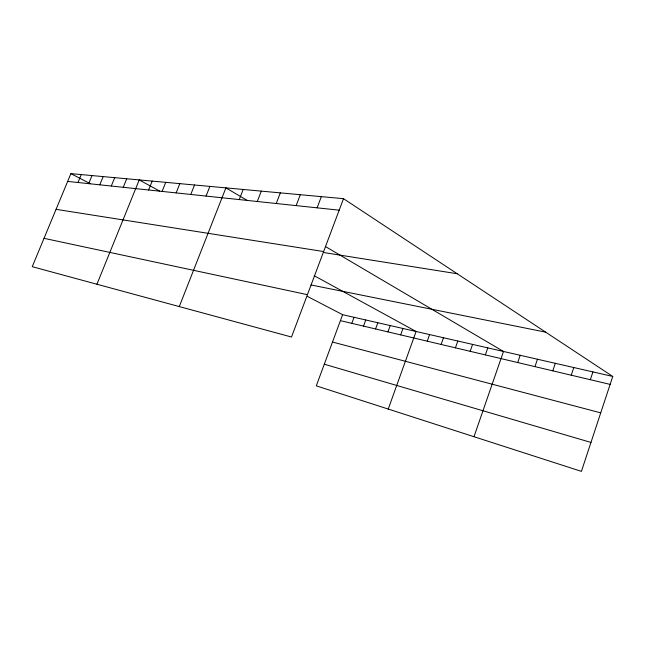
<?xml version="1.0" encoding="UTF-8"?>
<svg xmlns="http://www.w3.org/2000/svg" width="645" height="645" viewBox="0 0 645 645"><rect width="100%" height="100%" fill="white"/><g stroke="black" fill="none" stroke-linecap="round" stroke-linejoin="round"><path stroke-width="0.97" d="M612.75 376.446L581.419 471.366L316.292 385.855L342.616 314.687L612.75 376.446L343.503 198.676L70.894 173.634L32.25 266.691L291.508 337.029L343.503 198.676M590.336 379.703L592.924 371.915M571.228 375.188L573.792 367.545M552.773 370.835L555.321 363.32M534.947 366.618L537.462 359.233M517.701 362.546L520.201 355.29M473.986 436.713L503.495 351.469L325.523 246.583M485.346 354.903L487.797 347.881M470.157 351.307L472.575 344.398M455.418 347.824L457.813 341.028M441.115 344.446L443.494 337.746M427.24 341.173L429.594 334.57M388.242 409.059L416.09 331.482L314.212 275.713M400.666 334.892L402.972 328.482M375.559 328.958L377.833 322.734M387.935 331.885L390.225 325.572M363.522 326.112L365.771 319.976M351.815 323.347L354.041 317.3M317.106 207.835L321.347 196.636M296.152 205.618L300.32 194.709M276.237 203.506L280.333 192.871M257.291 201.498L261.314 191.122M239.239 199.587L243.197 189.461M179.286 306.577L225.911 187.872L247.067 200.337M206.061 196.072L209.883 186.397M190.775 194.451L194.54 184.994M176.141 192.903L179.834 183.64M162.105 191.42L165.741 182.35M148.632 189.993L152.212 181.108M96.935 284.235L139.223 179.907L159.638 191.089M123.251 187.3L126.734 178.762M99.773 184.817L103.144 176.601M111.295 186.034L114.713 177.657M88.679 183.64L92.001 175.577M77.981 182.503L81.262 174.585M67.66 181.414L339.181 210.173M56.067 209.335L323.629 251.55M323.701 252.534L457.216 273.754M310.995 284.961L545.67 332.159M44.029 238.328L307.423 294.676M340.407 320.654L610.13 384.388M332.498 342.043L600.729 412.865M324.298 364.207L590.973 442.438M70.894 173.634L90.405 183.761M307.447 296.426L342.616 314.687"/></g></svg>
